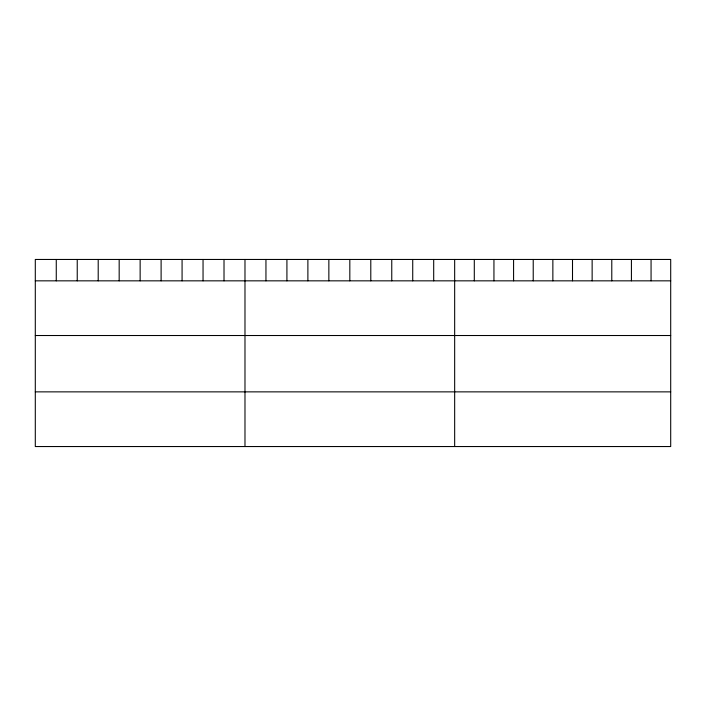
<?xml version="1.0" encoding="UTF-8"?>
<svg xmlns="http://www.w3.org/2000/svg" width="706" height="706" viewBox="0 0 706 706"><rect width="100%" height="100%" fill="white"/><g stroke="black" fill="none" stroke-linecap="round" stroke-linejoin="round"><path stroke-width="1.06" d="M670.7 280.838L670.7 446.545L35.3 446.545L35.3 259.455L670.7 259.455L670.7 280.838L35.3 280.838M35.3 335.518L670.7 335.518M35.3 391.865L670.7 391.865M651.064 259.455L651.064 280.838M631.42 259.455L631.42 280.838M611.784 259.455L611.784 280.838M592.14 259.455L592.14 280.838M572.504 259.455L572.504 280.838M552.86 259.455L552.86 280.838M533.224 259.455L533.224 280.838M513.58 259.455L513.58 280.838M493.944 259.455L493.944 280.838M474.3 259.455L474.3 280.838M454.664 259.455L454.664 446.545M433.696 259.455L433.696 280.838M412.728 259.455L412.728 280.838M391.759 259.455L391.759 280.838M370.791 259.455L370.791 280.838M349.823 259.455L349.823 280.838M328.855 259.455L328.855 280.838M307.887 259.455L307.887 280.838M286.918 259.455L286.918 280.838M265.95 259.455L265.95 280.838M244.982 259.455L244.982 446.545M224.014 259.455L224.014 280.838M203.046 259.455L203.046 280.838M182.077 259.455L182.077 280.838M161.109 259.455L161.109 280.838M140.141 259.455L140.141 280.838M119.173 259.455L119.173 280.838M98.205 259.455L98.205 280.838M77.236 259.455L77.236 280.838M56.268 259.455L56.268 280.838"/></g></svg>
